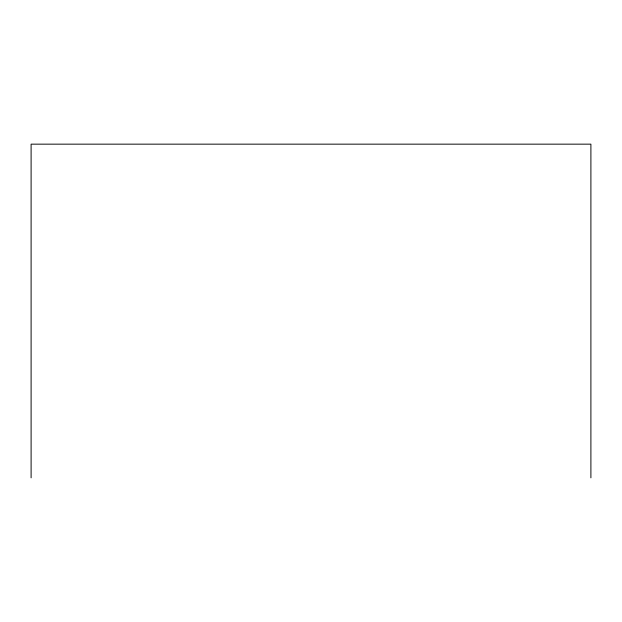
<?xml version="1.0" encoding="UTF-8"?>
<svg xmlns="http://www.w3.org/2000/svg" width="622" height="622" viewBox="0 0 622 622"><rect width="100%" height="100%" fill="white"/><g stroke="black" fill="none" stroke-linecap="round" stroke-linejoin="round"><path stroke-width="0.93" d="M590.9 477.844L590.9 144.156L31.1 144.156L31.1 477.844"/></g></svg>
